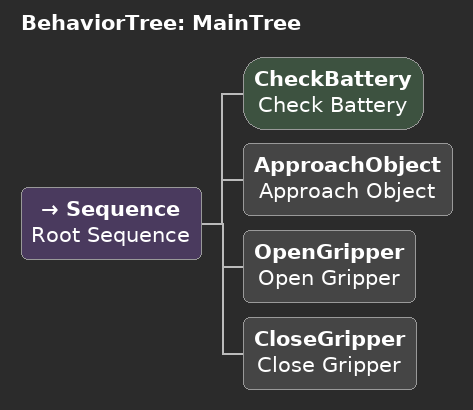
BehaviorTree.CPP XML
<root main_tree_to_execute="MainTree">
  <BehaviorTree ID="MainTree">
    <Sequence name="Root Sequence">
      <CheckBattery name="Check Battery"/>
      <ApproachObject name="Approach Object"/>
      <OpenGripper name="Open Gripper"/>
      <CloseGripper name="Close Gripper"/>
    </Sequence>
  </BehaviorTree>
</root>
